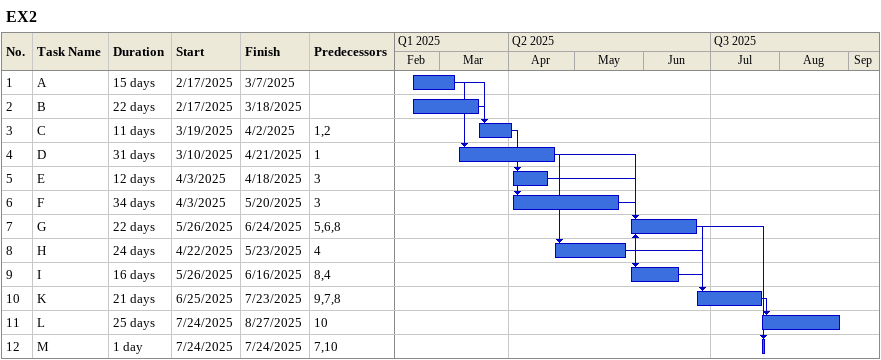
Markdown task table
EX2

| ID | Task | Duration | Start | Finish | Predecessors |
|---|---|---|---|---|---|
| 1 | A | 15d | 2025-02-17 | 2025-03-07 |  |
| 2 | B | 22d | 2025-02-17 | 2025-03-18 |  |
| 3 | C | 11d | 2025-03-19 | 2025-04-02 | 1, 2 |
| 4 | D | 31d | 2025-03-10 | 2025-04-21 | 1 |
| 5 | E | 12d | 2025-04-03 | 2025-04-18 | 3 |
| 6 | F | 34d | 2025-04-03 | 2025-05-20 | 3 |
| 7 | G | 22d | 2025-05-26 | 2025-06-24 | 5, 6, 8 |
| 8 | H | 24d | 2025-04-22 | 2025-05-23 | 4 |
| 9 | I | 16d | 2025-05-26 | 2025-06-16 | 8, 4 |
| 10 | K | 21d | 2025-06-25 | 2025-07-23 | 9, 7, 8 |
| 11 | L | 25d | 2025-07-24 | 2025-08-27 | 10 |
| 12 | M | 1d | 2025-07-24 | 2025-07-24 | 7, 10 |
